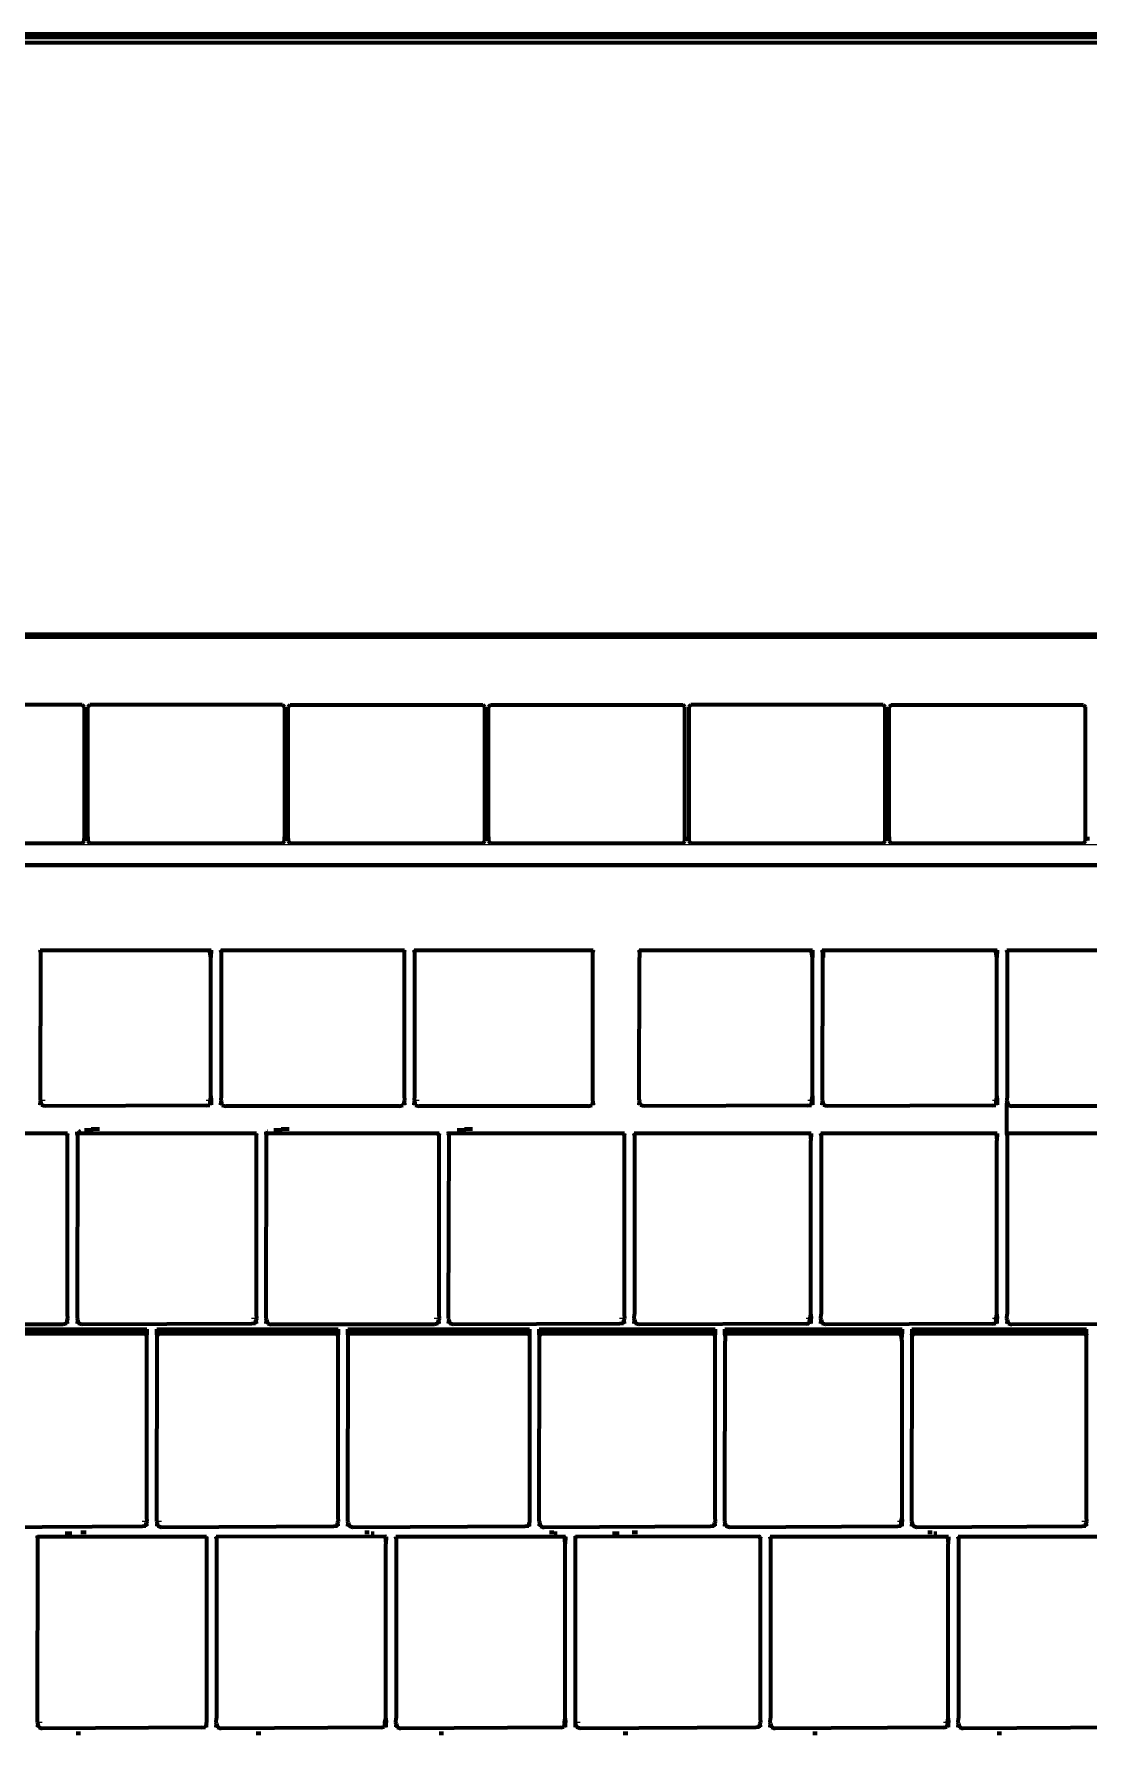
# Model space of a CAD drawing. Header units: millimetres. Extents: x 4307 to 31003, y 2809 to 20009.
# Drawn here: x 11537.2 to 11611.5, y 8724.4 to 8844.1 of the extents above; entities that cross this region are included whole.
import ezdxf

# ---------------------------------------------------------------- set-up
doc = ezdxf.new("R2010")
doc.units = ezdxf.units.MM
doc.layers.add('ProfileEdges', color=7, linetype='Continuous')

msp = doc.modelspace()

# ---------------------------------------------------------------- linework, layer by layer
for p, q in [((11672.2, 8786.99), (11470.43, 8786.99)), ((11470.43, 8785.66), (11672.2, 8785.66)), ((11537.66, 8768.98), (11538, 8768.98)), ((11537.74, 8768.64), (11537.66, 8768.65)), ((11549.36, 8768.61), (11537.74, 8768.64)), ((11549.36, 8768.98), (11549.65, 8768.98)), ((11549.7, 8768.65), (11549.62, 8768.64)), ((11549.65, 8768.98), (11549.7, 8768.98)), ((11550.39, 8768.98), (11550.48, 8768.98)), ((11550.47, 8768.64), (11550.39, 8768.65)), ((11563.24, 8768.64), (11550.47, 8768.64)), ((11563.33, 8768.65), (11563.24, 8768.64)), ((11564.01, 8768.98), (11564.36, 8768.98)), ((11564.1, 8768.64), (11564.01, 8768.65)), ((11576.56, 8768.64), (11564.1, 8768.64)), ((11576.64, 8768.65), (11576.56, 8768.64)), ((11579.89, 8768.98), (11579.97, 8768.98)), ((11579.97, 8768.64), (11579.89, 8768.65)), ((11591.77, 8768.61), (11579.97, 8768.64)), ((11591.77, 8768.98), (11592.06, 8768.98)), ((11592.11, 8768.65), (11592.02, 8768.64)), ((11592.06, 8768.98), (11592.11, 8768.98)), ((11592.79, 8768.98), (11592.88, 8768.98)), ((11592.88, 8768.64), (11592.79, 8768.65)), ((11604.78, 8768.61), (11592.88, 8768.64)), ((11604.78, 8768.98), (11605.07, 8768.98)), ((11605.12, 8768.65), (11605.03, 8768.64)), ((11605.07, 8768.98), (11605.12, 8768.98)), ((11605.8, 8768.98), (11605.89, 8768.98)), ((11605.8, 8768.65), (11605.89, 8768.64)), ((11605.89, 8768.64), (11617.79, 8768.64)), ((11539.24, 8753.25), (11539.5, 8753.25)), ((11539.58, 8753.58), (11539.5, 8753.58)), ((11539.5, 8753.25), (11539.58, 8753.25)), ((11540.27, 8753.25), (11540.35, 8753.25)), ((11540.35, 8753.25), (11540.61, 8753.25)), ((11552.91, 8753.58), (11552.56, 8753.58)), ((11552.56, 8753.25), (11552.82, 8753.25)), ((11552.82, 8753.25), (11552.91, 8753.25)), ((11553.68, 8753.58), (11553.59, 8753.58)), ((11553.59, 8753.25), (11553.68, 8753.25)), ((11553.68, 8753.25), (11553.93, 8753.25)), ((11565.77, 8753.58), (11565.43, 8753.58)), ((11565.43, 8753.25), (11565.68, 8753.25)), ((11565.68, 8753.25), (11565.77, 8753.25)), ((11566.54, 8753.58), (11566.45, 8753.58)), ((11566.45, 8753.25), (11566.54, 8753.25)), ((11566.54, 8753.25), (11566.8, 8753.25)), ((11578.84, 8753.58), (11578.5, 8753.58)), ((11578.5, 8753.25), (11578.76, 8753.25)), ((11578.76, 8753.25), (11578.84, 8753.25)), ((11579.61, 8753.58), (11579.53, 8753.58)), ((11579.53, 8753.25), (11579.61, 8753.25)), ((11579.61, 8753.25), (11579.87, 8753.25)), ((11591.93, 8753.58), (11591.66, 8753.58)), ((11591.66, 8753.25), (11591.81, 8753.25)), ((11591.87, 8753.26), (11592, 8753.25)), ((11592, 8753.58), (11591.93, 8753.58)), ((11592.69, 8753.25), (11592.77, 8753.25)), ((11592.77, 8753.25), (11593.03, 8753.25)), ((11605.05, 8753.58), (11604.78, 8753.58)), ((11604.78, 8753.25), (11604.93, 8753.25)), ((11604.99, 8753.26), (11605.12, 8753.25)), ((11605.12, 8753.58), (11605.05, 8753.58)), ((11605.89, 8753.58), (11605.8, 8753.58)), ((11605.8, 8753.25), (11605.89, 8753.25)), ((11605.89, 8753.25), (11606.15, 8753.25)), ((11533.18, 8738.96), (11544.84, 8738.92)), ((11545.09, 8739.29), (11544.84, 8739.29)), ((11545.09, 8738.96), (11545.18, 8738.96)), ((11546.21, 8739.29), (11545.87, 8739.29)), ((11545.87, 8738.96), (11545.95, 8738.96)), ((11545.95, 8738.96), (11558.32, 8738.92)), ((11558.66, 8739.29), (11558.58, 8739.29)), ((11558.58, 8738.96), (11558.66, 8738.96)), ((11559.43, 8739.29), (11559.35, 8739.29)), ((11559.35, 8738.96), (11559.43, 8738.96)), ((11559.43, 8738.96), (11571.81, 8738.92)), ((11572.16, 8739.29), (11572.07, 8739.29)), ((11572.07, 8738.96), (11572.16, 8738.96)), ((11572.93, 8739.29), (11572.84, 8739.29)), ((11572.84, 8738.96), (11572.93, 8738.96)), ((11572.93, 8738.96), (11584.89, 8738.92)), ((11585.23, 8739.29), (11585.14, 8739.29)), ((11585.14, 8738.96), (11585.23, 8738.96)), ((11586, 8739.29), (11585.92, 8739.29)), ((11585.92, 8738.96), (11586, 8738.96)), ((11586, 8738.96), (11598.08, 8738.92)), ((11598.33, 8739.29), (11598.08, 8739.29)), ((11598.42, 8739.29), (11598.33, 8739.29)), ((11598.33, 8738.96), (11598.42, 8738.96)), ((11599.19, 8739.29), (11599.1, 8739.29)), ((11599.1, 8738.96), (11599.19, 8738.96)), ((11599.19, 8738.96), (11611.08, 8738.92)), ((11611.42, 8739.29), (11611.08, 8739.29)), ((11611.34, 8738.96), (11611.42, 8738.96)), ((11537.8, 8725.12), (11537.46, 8725.12)), ((11537.46, 8724.79), (11537.55, 8724.79)), ((11537.55, 8724.79), (11549.04, 8724.75)), ((11549.39, 8725.12), (11549.3, 8725.12)), ((11549.3, 8724.79), (11549.39, 8724.79)), ((11550.07, 8724.79), (11550.16, 8724.79)), ((11550.16, 8724.79), (11561.7, 8724.75)), ((11561.91, 8724.8), (11562.04, 8724.79)), ((11562.04, 8725.12), (11561.95, 8725.12)), ((11562.81, 8725.12), (11562.73, 8725.12)), ((11562.73, 8724.79), (11562.81, 8724.79)), ((11562.81, 8724.79), (11574.35, 8724.75)), ((11574.56, 8724.8), (11574.69, 8724.79)), ((11574.69, 8725.12), (11574.61, 8725.12)), ((11575.72, 8725.12), (11575.38, 8725.12)), ((11575.38, 8724.79), (11575.46, 8724.79)), ((11575.46, 8724.79), (11588.1, 8724.75)), ((11588.44, 8725.12), (11588.35, 8725.12)), ((11588.35, 8724.79), (11588.44, 8724.79)), ((11589.21, 8725.12), (11589.12, 8725.12)), ((11589.12, 8724.79), (11589.21, 8724.79)), ((11589.21, 8724.79), (11601.34, 8724.75)), ((11601.61, 8725.12), (11601.34, 8725.12)), ((11601.56, 8724.8), (11601.68, 8724.79)), ((11601.68, 8725.12), (11601.61, 8725.12)), ((11602.46, 8725.12), (11602.37, 8725.12)), ((11602.37, 8724.79), (11602.46, 8724.79)), ((11602.46, 8724.79), (11614.06, 8724.75))]:
    msp.add_line(p, q)
at = {"layer": 'ProfileEdges', "lineweight": 211}
for p, q in [((11892.46, 8844.14), (11425.7, 8844.13)), ((11910.81, 8843.51), (11425.77, 8843.51)), ((11444.14, 8843.91), (11892.44, 8843.91)), ((11438.2, 8801.63), (11737.4, 8801.64)), ((11737.25, 8801.81), (11438.37, 8801.81)), ((11540.61, 8796.84), (11527.04, 8796.84)), ((11540.61, 8796.84), (11540.75, 8796.7)), ((11540.75, 8796.7), (11540.75, 8787.42)), ((11541.16, 8796.84), (11541.02, 8796.7)), ((11541.02, 8787.42), (11541.02, 8796.7)), ((11554.73, 8796.84), (11541.16, 8796.84)), ((11554.87, 8796.7), (11554.73, 8796.84)), ((11554.87, 8796.7), (11554.87, 8787.42)), ((11555.28, 8796.84), (11555.14, 8796.7)), ((11555.14, 8787.42), (11555.14, 8796.7)), ((11555.28, 8796.84), (11568.85, 8796.84)), ((11568.99, 8796.7), (11568.85, 8796.84)), ((11568.99, 8787.42), (11568.99, 8796.7)), ((11569.26, 8796.7), (11569.4, 8796.84)), ((11569.26, 8787.42), (11569.26, 8796.7)), ((11569.4, 8796.84), (11582.97, 8796.84)), ((11583.11, 8796.7), (11582.97, 8796.84)), ((11583.11, 8787.42), (11583.11, 8796.7)), ((11583.52, 8796.84), (11583.38, 8796.7)), ((11583.38, 8796.7), (11583.38, 8787.42)), ((11597.09, 8796.84), (11583.52, 8796.84)), ((11597.09, 8796.84), (11597.23, 8796.7)), ((11597.23, 8787.42), (11597.23, 8796.7)), ((11597.64, 8796.82), (11597.5, 8796.7)), ((11597.5, 8787.42), (11597.5, 8796.7)), ((11611.21, 8796.82), (11597.64, 8796.82)), ((11611.21, 8796.82), (11611.35, 8796.7)), ((11611.35, 8787.42), (11611.35, 8796.7)), ((11527.04, 8787.09), (11540.61, 8787.09)), ((11540.61, 8787.09), (11540.75, 8787.24)), ((11540.75, 8787.42), (11541.02, 8787.42)), ((11540.75, 8787.24), (11540.75, 8787.42)), ((11541.02, 8787.42), (11541.16, 8787.42)), ((11541.02, 8787.42), (11541.02, 8787.24)), ((11541.02, 8787.24), (11541.16, 8787.09)), ((11541.16, 8787.09), (11554.73, 8787.09)), ((11554.73, 8787.42), (11554.87, 8787.42)), ((11554.73, 8787.09), (11554.87, 8787.24)), ((11554.87, 8787.42), (11555.14, 8787.42)), ((11554.87, 8787.24), (11554.87, 8787.42)), ((11555.14, 8787.42), (11555.14, 8787.24)), ((11555.28, 8787.09), (11555.14, 8787.24)), ((11555.28, 8787.09), (11568.85, 8787.09)), ((11568.85, 8787.42), (11568.99, 8787.42)), ((11568.85, 8787.09), (11568.99, 8787.24)), ((11568.99, 8787.24), (11568.99, 8787.42)), ((11568.99, 8787.42), (11569.26, 8787.42)), ((11569.26, 8787.24), (11569.26, 8787.42)), ((11569.26, 8787.42), (11569.4, 8787.42)), ((11569.26, 8787.24), (11569.4, 8787.09)), ((11569.4, 8787.09), (11582.97, 8787.09)), ((11582.97, 8787.42), (11583.11, 8787.42)), ((11582.97, 8787.09), (11583.11, 8787.24)), ((11583.11, 8787.24), (11583.11, 8787.42)), ((11583.11, 8787.42), (11583.38, 8787.42)), ((11583.38, 8787.24), (11583.38, 8787.42)), ((11583.38, 8787.42), (11583.52, 8787.42)), ((11583.52, 8787.09), (11583.38, 8787.24)), ((11583.52, 8787.09), (11597.09, 8787.09)), ((11597.09, 8787.42), (11597.23, 8787.42)), ((11597.09, 8787.09), (11597.23, 8787.24)), ((11597.23, 8787.24), (11597.23, 8787.42)), ((11597.23, 8787.42), (11597.5, 8787.42)), ((11597.5, 8787.42), (11597.5, 8787.24)), ((11597.5, 8787.42), (11597.64, 8787.42)), ((11597.64, 8787.09), (11597.5, 8787.24)), ((11597.64, 8787.09), (11611.21, 8787.09)), ((11611.21, 8787.42), (11611.35, 8787.42)), ((11611.21, 8787.09), (11611.35, 8787.24)), ((11611.35, 8787.24), (11611.35, 8787.42)), ((11611.35, 8787.42), (11611.62, 8787.42)), ((11672.2, 8785.53), (11470.43, 8785.53)), ((11537.66, 8779.55), (11537.71, 8779.55)), ((11537.68, 8779.43), (11537.66, 8779.55)), ((11537.68, 8779.43), (11537.66, 8768.98)), ((11537.68, 8779.43), (11537.71, 8779.55)), ((11537.71, 8779.55), (11549.6, 8779.55)), ((11549.6, 8779.55), (11549.62, 8779.45)), ((11549.6, 8779.55), (11549.7, 8779.55)), ((11549.68, 8779.05), (11549.62, 8779.45)), ((11549.7, 8779.55), (11549.68, 8779.05)), ((11550.39, 8779.55), (11550.46, 8779.55)), ((11550.41, 8779.43), (11550.39, 8779.55)), ((11550.46, 8779.55), (11550.41, 8779.43)), ((11550.41, 8779.43), (11550.41, 8769.28)), ((11550.46, 8779.55), (11563.28, 8779.55)), ((11563.28, 8779.55), (11563.31, 8779.43)), ((11563.28, 8779.55), (11563.33, 8779.55)), ((11563.33, 8779.55), (11563.31, 8779.43)), ((11563.31, 8779.43), (11563.31, 8769.28)), ((11564.01, 8779.55), (11564.09, 8779.55)), ((11564.04, 8779.43), (11564.01, 8779.55)), ((11564.09, 8779.55), (11564.04, 8779.43)), ((11564.04, 8779.43), (11564.04, 8769.28)), ((11564.09, 8779.55), (11576.59, 8779.55)), ((11576.59, 8779.55), (11576.62, 8779.43)), ((11576.59, 8779.55), (11576.64, 8779.55)), ((11576.64, 8779.55), (11576.62, 8779.43)), ((11576.62, 8768.91), (11576.62, 8779.43)), ((11579.89, 8779.55), (11579.94, 8779.55)), ((11579.91, 8779.43), (11579.89, 8779.55)), ((11579.94, 8779.55), (11579.91, 8779.43)), ((11579.91, 8779.43), (11579.91, 8779.05)), ((11579.94, 8779.55), (11592, 8779.55)), ((11592, 8779.55), (11592.02, 8779.45)), ((11592, 8779.55), (11592.11, 8779.55)), ((11592.09, 8779.05), (11592.02, 8779.45)), ((11592.11, 8779.55), (11592.09, 8779.05)), ((11592.81, 8779.43), (11592.79, 8779.55)), ((11592.79, 8779.55), (11592.84, 8779.55)), ((11592.81, 8779.43), (11592.79, 8768.98)), ((11592.84, 8779.55), (11592.81, 8779.43)), ((11592.84, 8779.55), (11592.88, 8779.55)), ((11592.88, 8779.55), (11605.01, 8779.55)), ((11592.88, 8779.04), (11592.88, 8779.55)), ((11605.01, 8779.55), (11605.03, 8779.45)), ((11605.01, 8779.55), (11605.12, 8779.55)), ((11605.1, 8779.05), (11605.03, 8779.45)), ((11605.12, 8779.55), (11605.1, 8779.05)), ((11605.8, 8779.55), (11605.85, 8779.55)), ((11605.83, 8779.43), (11605.8, 8779.55)), ((11605.85, 8779.55), (11605.83, 8779.43)), ((11605.83, 8779.43), (11605.83, 8769.28)), ((11605.85, 8779.55), (11617.77, 8779.55)), ((11549.68, 8769.28), (11549.68, 8779.05)), ((11579.89, 8768.98), (11579.91, 8779.05)), ((11592.09, 8769.28), (11592.09, 8779.05)), ((11605.1, 8769.28), (11605.1, 8779.05)), ((11537.66, 8768.98), (11537.68, 8768.91)), ((11537.66, 8768.65), (11537.68, 8768.91)), ((11537.68, 8768.91), (11537.74, 8768.64)), ((11538, 8768.55), (11537.74, 8768.64)), ((11549.36, 8768.61), (11538, 8768.55)), ((11549.36, 8768.61), (11549.62, 8768.64)), ((11549.62, 8768.64), (11549.65, 8768.98)), ((11549.65, 8768.98), (11549.68, 8769.28)), ((11549.68, 8769.28), (11549.7, 8768.98)), ((11549.7, 8768.98), (11549.7, 8768.65)), ((11550.41, 8769.28), (11550.39, 8768.98)), ((11550.39, 8768.98), (11550.41, 8768.91)), ((11550.39, 8768.65), (11550.41, 8768.91)), ((11550.41, 8768.91), (11550.47, 8768.64)), ((11550.47, 8768.64), (11550.73, 8768.55)), ((11562.99, 8768.55), (11550.73, 8768.55)), ((11562.99, 8768.55), (11563.24, 8768.64)), ((11563.31, 8768.91), (11563.24, 8768.64)), ((11563.31, 8769.28), (11563.33, 8768.98)), ((11563.33, 8768.98), (11563.31, 8768.91)), ((11563.31, 8768.91), (11563.33, 8768.65)), ((11564.04, 8769.28), (11564.01, 8768.98)), ((11564.01, 8768.98), (11564.04, 8768.91)), ((11564.01, 8768.65), (11564.04, 8768.91)), ((11564.04, 8768.91), (11564.1, 8768.64)), ((11564.1, 8768.64), (11564.36, 8768.55)), ((11576.3, 8768.55), (11564.36, 8768.55)), ((11576.3, 8768.55), (11576.56, 8768.64)), ((11576.62, 8768.91), (11576.56, 8768.64)), ((11576.62, 8768.91), (11576.64, 8768.65)), ((11579.89, 8768.98), (11579.91, 8768.91)), ((11579.89, 8768.65), (11579.91, 8768.91)), ((11579.97, 8768.64), (11579.91, 8768.91)), ((11580.23, 8768.55), (11579.97, 8768.64)), ((11591.77, 8768.61), (11580.23, 8768.55)), ((11591.77, 8768.61), (11592.02, 8768.64)), ((11592.02, 8768.64), (11592.06, 8768.98)), ((11592.06, 8768.98), (11592.09, 8769.28)), ((11592.09, 8769.28), (11592.11, 8768.98)), ((11592.11, 8768.98), (11592.11, 8768.65)), ((11592.79, 8768.98), (11592.81, 8768.91)), ((11592.79, 8768.65), (11592.81, 8768.91)), ((11592.81, 8768.91), (11592.88, 8768.64)), ((11593.14, 8768.55), (11592.88, 8768.64)), ((11604.78, 8768.61), (11593.14, 8768.55)), ((11604.78, 8768.61), (11605.03, 8768.64)), ((11605.03, 8768.64), (11605.07, 8768.98)), ((11605.07, 8768.98), (11605.1, 8769.28)), ((11605.1, 8769.28), (11605.12, 8768.98)), ((11605.12, 8768.98), (11605.12, 8768.65)), ((11605.83, 8769.28), (11605.8, 8768.98)), ((11605.83, 8768.91), (11605.8, 8768.98)), ((11605.8, 8768.65), (11605.83, 8768.91)), ((11605.8, 8766.63), (11605.8, 8768.65)), ((11605.83, 8768.91), (11605.89, 8768.64)), ((11605.89, 8768.64), (11606.15, 8768.55)), ((11617.54, 8768.55), (11606.15, 8768.55)), ((11539.53, 8766.63), (11527.31, 8766.63)), ((11539.56, 8766.51), (11539.53, 8766.63)), ((11539.58, 8766.63), (11539.53, 8766.63)), ((11539.58, 8766.63), (11539.56, 8766.51)), ((11539.56, 8766.51), (11539.56, 8753.89)), ((11540.27, 8766.63), (11540.27, 8766.76)), ((11540.34, 8766.63), (11540.27, 8766.63)), ((11540.29, 8766.51), (11540.27, 8766.63)), ((11540.29, 8766.51), (11540.27, 8753.58)), ((11540.34, 8766.63), (11540.29, 8766.51)), ((11540.4, 8766.76), (11540.34, 8766.63)), ((11552.86, 8766.63), (11540.34, 8766.63)), ((11540.51, 8766.81), (11540.4, 8766.76)), ((11541.38, 8766.86), (11540.77, 8766.86)), ((11541.26, 8766.96), (11541.83, 8766.96)), ((11552.86, 8766.63), (11552.89, 8766.51)), ((11552.91, 8766.63), (11552.86, 8766.63)), ((11552.91, 8766.63), (11552.89, 8766.51)), ((11552.89, 8766.51), (11552.89, 8753.89)), ((11553.59, 8766.63), (11553.59, 8766.76)), ((11553.64, 8766.63), (11553.59, 8766.63)), ((11553.61, 8766.51), (11553.59, 8766.63)), ((11553.59, 8753.58), (11553.61, 8766.51)), ((11553.64, 8766.63), (11553.61, 8766.51)), ((11553.68, 8766.77), (11553.64, 8766.63)), ((11565.72, 8766.63), (11553.64, 8766.63)), ((11553.7, 8766.78), (11553.68, 8766.77)), ((11554.72, 8766.86), (11554.12, 8766.86)), ((11554.64, 8766.96), (11555.21, 8766.96)), ((11565.75, 8766.51), (11565.72, 8766.63)), ((11565.77, 8766.63), (11565.72, 8766.63)), ((11565.77, 8766.63), (11565.75, 8766.51)), ((11565.75, 8766.51), (11565.75, 8753.89)), ((11566.45, 8766.63), (11566.45, 8766.75)), ((11566.5, 8766.63), (11566.45, 8766.63)), ((11566.48, 8766.51), (11566.45, 8766.63)), ((11566.45, 8753.58), (11566.48, 8766.51)), ((11566.48, 8766.51), (11566.5, 8766.63)), ((11566.5, 8766.63), (11566.54, 8766.77)), ((11578.79, 8766.63), (11566.5, 8766.63)), ((11567.65, 8766.86), (11567.04, 8766.86)), ((11567.57, 8766.96), (11568.14, 8766.96)), ((11578.82, 8766.51), (11578.79, 8766.63)), ((11578.84, 8766.63), (11578.79, 8766.63)), ((11578.84, 8766.63), (11578.82, 8766.51)), ((11578.82, 8766.51), (11578.82, 8753.89)), ((11579.6, 8766.63), (11579.53, 8766.63)), ((11579.55, 8766.51), (11579.53, 8766.63)), ((11579.6, 8766.63), (11579.55, 8766.51)), ((11579.55, 8766.51), (11579.55, 8753.89)), ((11591.93, 8766.64), (11579.6, 8766.63)), ((11591.93, 8766.64), (11591.98, 8766.13)), ((11592, 8766.63), (11591.93, 8766.64)), ((11592, 8766.63), (11591.98, 8766.13)), ((11591.98, 8753.89), (11591.98, 8766.13)), ((11592.76, 8766.63), (11592.69, 8766.63)), ((11592.71, 8766.51), (11592.69, 8766.63)), ((11592.76, 8766.63), (11592.71, 8766.51)), ((11592.71, 8766.51), (11592.71, 8753.89)), ((11605.05, 8766.64), (11592.76, 8766.63)), ((11605.05, 8766.64), (11605.1, 8766.13)), ((11605.12, 8766.63), (11605.05, 8766.64)), ((11605.12, 8766.63), (11605.1, 8766.13)), ((11605.1, 8753.89), (11605.1, 8766.13)), ((11605.88, 8766.63), (11605.8, 8766.63)), ((11605.83, 8766.51), (11605.8, 8766.63)), ((11605.88, 8766.63), (11605.83, 8766.51)), ((11605.83, 8766.51), (11605.83, 8753.89)), ((11617.81, 8766.64), (11605.88, 8766.63)), ((11539.24, 8753.16), (11527.6, 8753.16)), ((11539.5, 8753.25), (11539.24, 8753.16)), ((11539.56, 8753.51), (11539.5, 8753.25)), ((11539.56, 8753.89), (11539.58, 8753.58)), ((11539.58, 8753.58), (11539.56, 8753.51)), ((11539.58, 8753.25), (11539.56, 8753.51)), ((11540.27, 8753.58), (11540.29, 8753.51)), ((11540.29, 8753.51), (11540.27, 8753.25)), ((11540.29, 8753.51), (11540.35, 8753.25)), ((11540.61, 8753.16), (11540.35, 8753.25)), ((11552.56, 8753.21), (11540.61, 8753.16)), ((11552.82, 8753.25), (11552.56, 8753.21)), ((11552.82, 8753.25), (11552.89, 8753.51)), ((11552.89, 8753.89), (11552.91, 8753.58)), ((11552.91, 8753.58), (11552.89, 8753.51)), ((11552.91, 8753.25), (11552.89, 8753.51)), ((11553.61, 8753.51), (11553.59, 8753.58)), ((11553.59, 8753.25), (11553.61, 8753.51)), ((11553.61, 8753.51), (11553.68, 8753.25)), ((11553.68, 8753.25), (11553.93, 8753.16)), ((11565.43, 8753.16), (11553.93, 8753.16)), ((11565.68, 8753.25), (11565.43, 8753.16)), ((11565.68, 8753.25), (11565.75, 8753.51)), ((11565.75, 8753.89), (11565.77, 8753.58)), ((11565.77, 8753.58), (11565.75, 8753.51)), ((11565.77, 8753.25), (11565.75, 8753.51)), ((11566.48, 8753.51), (11566.45, 8753.58)), ((11566.45, 8753.25), (11566.48, 8753.51)), ((11566.54, 8753.25), (11566.48, 8753.51)), ((11566.8, 8753.16), (11566.54, 8753.25)), ((11578.5, 8753.21), (11566.8, 8753.16)), ((11578.76, 8753.25), (11578.5, 8753.21)), ((11578.76, 8753.25), (11578.82, 8753.51)), ((11578.82, 8753.89), (11578.84, 8753.58)), ((11578.82, 8753.51), (11578.84, 8753.58)), ((11578.84, 8753.25), (11578.82, 8753.51)), ((11579.53, 8753.58), (11579.55, 8753.89)), ((11579.55, 8753.51), (11579.53, 8753.58)), ((11579.53, 8753.25), (11579.55, 8753.51)), ((11579.55, 8753.51), (11579.61, 8753.25)), ((11579.87, 8753.16), (11579.61, 8753.25)), ((11591.66, 8753.21), (11579.87, 8753.16)), ((11591.66, 8753.21), (11591.81, 8753.25)), ((11591.81, 8753.25), (11591.87, 8753.26)), ((11591.87, 8753.26), (11591.92, 8753.49)), ((11591.92, 8753.49), (11591.93, 8753.58)), ((11591.93, 8753.58), (11591.98, 8753.89)), ((11591.98, 8753.89), (11592, 8753.58)), ((11592, 8753.25), (11592, 8753.58)), ((11592.69, 8753.58), (11592.71, 8753.89)), ((11592.71, 8753.51), (11592.69, 8753.58)), ((11592.69, 8753.25), (11592.71, 8753.51)), ((11592.71, 8753.51), (11592.77, 8753.25)), ((11593.03, 8753.16), (11592.77, 8753.25)), ((11604.78, 8753.21), (11593.03, 8753.16)), ((11604.78, 8753.21), (11604.93, 8753.25)), ((11604.93, 8753.25), (11604.99, 8753.26)), ((11605.03, 8753.49), (11604.99, 8753.26)), ((11605.03, 8753.49), (11605.05, 8753.58)), ((11605.05, 8753.58), (11605.1, 8753.89)), ((11605.1, 8753.89), (11605.12, 8753.58)), ((11605.12, 8753.25), (11605.12, 8753.58)), ((11605.8, 8753.58), (11605.83, 8753.89)), ((11605.83, 8753.51), (11605.8, 8753.58)), ((11605.83, 8753.51), (11605.8, 8753.25)), ((11605.83, 8753.51), (11605.89, 8753.25)), ((11605.89, 8753.25), (11606.15, 8753.16)), ((11617.54, 8753.21), (11606.15, 8753.16)), ((11533.09, 8752.83), (11545.18, 8752.83)), ((11545.13, 8752.5), (11533.17, 8752.5)), ((11544.84, 8752.73), (11533.44, 8752.73)), ((11545.09, 8752.64), (11544.84, 8752.73)), ((11545.13, 8752.5), (11545.09, 8752.64)), ((11545.18, 8752.5), (11545.13, 8752.5)), ((11545.16, 8752.38), (11545.13, 8752.5)), ((11545.18, 8752.5), (11545.16, 8752.38)), ((11545.16, 8752.38), (11545.16, 8739.59)), ((11545.18, 8752.83), (11545.18, 8752.5)), ((11545.87, 8752.83), (11558.66, 8752.83)), ((11545.87, 8752.5), (11545.87, 8752.83)), ((11545.94, 8752.5), (11545.87, 8752.5)), ((11545.89, 8752.38), (11545.87, 8752.5)), ((11545.87, 8739.29), (11545.89, 8752.38)), ((11545.94, 8752.5), (11545.89, 8752.38)), ((11545.99, 8752.63), (11545.94, 8752.5)), ((11558.61, 8752.5), (11545.94, 8752.5)), ((11546.21, 8752.73), (11545.99, 8752.63)), ((11558.32, 8752.73), (11546.21, 8752.73)), ((11558.58, 8752.64), (11558.32, 8752.73)), ((11558.61, 8752.5), (11558.58, 8752.64)), ((11558.66, 8752.5), (11558.61, 8752.5)), ((11558.64, 8752.38), (11558.61, 8752.5)), ((11558.66, 8752.5), (11558.64, 8752.38)), ((11558.64, 8752.38), (11558.64, 8739.59)), ((11558.66, 8752.83), (11558.66, 8752.5)), ((11559.35, 8752.83), (11572.16, 8752.83)), ((11559.35, 8752.5), (11559.35, 8752.83)), ((11559.4, 8752.5), (11559.35, 8752.5)), ((11559.37, 8752.38), (11559.35, 8752.5)), ((11559.35, 8739.29), (11559.37, 8752.38)), ((11559.37, 8752.38), (11559.4, 8752.5)), ((11559.4, 8752.5), (11559.43, 8752.64)), ((11572.11, 8752.5), (11559.4, 8752.5)), ((11559.43, 8752.64), (11559.69, 8752.73)), ((11571.81, 8752.73), (11559.69, 8752.73)), ((11572.07, 8752.64), (11571.81, 8752.73)), ((11572.07, 8752.64), (11572.11, 8752.5)), ((11572.16, 8752.5), (11572.11, 8752.5)), ((11572.11, 8752.5), (11572.14, 8752.38)), ((11572.16, 8752.5), (11572.14, 8752.38)), ((11572.14, 8752.38), (11572.14, 8739.59)), ((11572.16, 8752.83), (11572.16, 8752.5)), ((11572.84, 8752.83), (11585.23, 8752.83)), ((11572.84, 8752.5), (11572.84, 8752.83)), ((11572.91, 8752.5), (11572.84, 8752.5)), ((11572.86, 8752.38), (11572.84, 8752.5)), ((11572.84, 8739.29), (11572.86, 8752.38)), ((11572.91, 8752.5), (11572.86, 8752.38)), ((11572.97, 8752.63), (11572.91, 8752.5)), ((11585.18, 8752.5), (11572.91, 8752.5)), ((11573.18, 8752.73), (11572.97, 8752.63)), ((11584.89, 8752.73), (11573.18, 8752.73)), ((11585.14, 8752.64), (11584.89, 8752.73)), ((11585.18, 8752.5), (11585.14, 8752.64)), ((11585.23, 8752.5), (11585.18, 8752.5)), ((11585.21, 8752.38), (11585.18, 8752.5)), ((11585.23, 8752.5), (11585.21, 8752.38)), ((11585.21, 8752.38), (11585.21, 8739.59)), ((11585.23, 8752.83), (11585.23, 8752.5)), ((11585.92, 8752.83), (11598.42, 8752.83)), ((11585.92, 8752.5), (11585.92, 8752.83)), ((11585.97, 8752.5), (11585.92, 8752.5)), ((11585.94, 8752.38), (11585.92, 8752.5)), ((11585.92, 8739.29), (11585.94, 8752)), ((11585.97, 8752.5), (11585.94, 8752.38)), ((11585.94, 8752.38), (11585.94, 8752)), ((11586, 8752.64), (11585.97, 8752.5)), ((11598.31, 8752.5), (11585.97, 8752.5)), ((11586.26, 8752.73), (11586, 8752.64)), ((11598.08, 8752.68), (11586.26, 8752.73)), ((11598.29, 8752.63), (11598.08, 8752.68)), ((11598.31, 8752.5), (11598.29, 8752.63)), ((11598.42, 8752.5), (11598.31, 8752.5)), ((11598.33, 8752.4), (11598.31, 8752.5)), ((11598.33, 8752.4), (11598.4, 8752)), ((11598.4, 8752), (11598.42, 8752.5)), ((11598.4, 8752), (11598.4, 8739.59)), ((11598.42, 8752.83), (11598.42, 8752.5)), ((11599.1, 8752.83), (11599.1, 8752.5)), ((11599.1, 8752.83), (11611.42, 8752.83)), ((11599.13, 8752.38), (11599.1, 8752.5)), ((11599.18, 8752.5), (11599.1, 8752.5)), ((11599.1, 8739.29), (11599.13, 8752.38)), ((11599.18, 8752.5), (11599.13, 8752.38)), ((11599.23, 8752.63), (11599.18, 8752.5)), ((11611.37, 8752.5), (11599.18, 8752.5)), ((11599.45, 8752.73), (11599.23, 8752.63)), ((11611.08, 8752.73), (11599.45, 8752.73)), ((11611.08, 8752.73), (11611.34, 8752.64)), ((11611.37, 8752.5), (11611.34, 8752.64)), ((11611.42, 8752.5), (11611.37, 8752.5)), ((11611.4, 8752.38), (11611.37, 8752.5)), ((11611.42, 8752.5), (11611.4, 8752.38)), ((11611.4, 8752.38), (11611.4, 8739.59)), ((11611.42, 8752.5), (11611.42, 8752.83)), ((11544.84, 8738.92), (11533.44, 8738.86)), ((11545.09, 8738.96), (11544.84, 8738.92)), ((11545.09, 8738.96), (11545.16, 8739.22)), ((11545.16, 8739.59), (11545.18, 8739.29)), ((11545.18, 8739.29), (11545.16, 8739.22)), ((11545.18, 8738.96), (11545.16, 8739.22)), ((11545.87, 8739.29), (11545.89, 8739.22)), ((11545.89, 8739.22), (11545.87, 8738.96)), ((11545.95, 8738.96), (11545.89, 8739.22)), ((11546.21, 8738.86), (11545.95, 8738.96)), ((11558.32, 8738.92), (11546.21, 8738.86)), ((11558.58, 8738.96), (11558.32, 8738.92)), ((11558.58, 8738.96), (11558.64, 8739.22)), ((11558.64, 8739.59), (11558.66, 8739.29)), ((11558.64, 8739.22), (11558.66, 8739.29)), ((11558.66, 8738.96), (11558.64, 8739.22)), ((11559.37, 8739.22), (11559.35, 8739.29)), ((11559.35, 8738.96), (11559.37, 8739.22)), ((11559.37, 8739.22), (11559.43, 8738.96)), ((11559.69, 8738.86), (11559.43, 8738.96)), ((11571.81, 8738.92), (11559.69, 8738.86)), ((11572.07, 8738.96), (11571.81, 8738.92)), ((11572.07, 8738.96), (11572.14, 8739.22)), ((11572.14, 8739.59), (11572.16, 8739.29)), ((11572.16, 8739.29), (11572.14, 8739.22)), ((11572.16, 8738.96), (11572.14, 8739.22)), ((11572.84, 8739.29), (11572.86, 8739.22)), ((11572.86, 8739.22), (11572.84, 8738.96)), ((11572.86, 8739.22), (11572.93, 8738.96)), ((11572.93, 8738.96), (11573.18, 8738.86)), ((11584.89, 8738.92), (11573.18, 8738.86)), ((11585.14, 8738.96), (11584.89, 8738.92)), ((11585.14, 8738.96), (11585.21, 8739.22)), ((11585.21, 8739.59), (11585.23, 8739.29)), ((11585.23, 8739.29), (11585.21, 8739.22)), ((11585.23, 8738.96), (11585.21, 8739.22)), ((11585.94, 8739.22), (11585.92, 8739.29)), ((11585.92, 8738.96), (11585.94, 8739.22)), ((11586, 8738.96), (11585.94, 8739.22)), ((11586.26, 8738.86), (11586, 8738.96)), ((11598.08, 8738.92), (11586.26, 8738.86)), ((11598.33, 8738.96), (11598.08, 8738.92)), ((11598.4, 8739.59), (11598.33, 8739.29)), ((11598.33, 8739.29), (11598.33, 8738.96)), ((11598.4, 8739.59), (11598.42, 8739.29)), ((11598.42, 8738.96), (11598.42, 8739.29)), ((11599.13, 8739.22), (11599.1, 8739.29)), ((11599.1, 8738.96), (11599.13, 8739.22)), ((11599.19, 8738.96), (11599.13, 8739.22)), ((11599.45, 8738.86), (11599.19, 8738.96)), ((11611.08, 8738.92), (11599.45, 8738.86)), ((11611.34, 8738.96), (11611.08, 8738.92)), ((11611.34, 8738.96), (11611.4, 8739.22)), ((11611.4, 8739.59), (11611.42, 8739.29)), ((11611.42, 8739.29), (11611.4, 8739.22)), ((11611.42, 8738.96), (11611.4, 8739.22)), ((11537.46, 8738.21), (11537.46, 8738.27)), ((11537.51, 8738.21), (11537.46, 8738.21)), ((11537.48, 8738.09), (11537.46, 8738.21)), ((11537.46, 8725.12), (11537.48, 8738.09)), ((11537.48, 8738.09), (11537.51, 8738.21)), ((11537.51, 8738.21), (11537.53, 8738.27)), ((11549.34, 8738.21), (11537.51, 8738.21)), ((11539.89, 8738.44), (11539.42, 8738.44)), ((11540.52, 8738.54), (11540.9, 8738.54)), ((11549.34, 8738.21), (11549.37, 8738.09)), ((11549.39, 8738.21), (11549.34, 8738.21)), ((11549.39, 8738.21), (11549.37, 8738.09)), ((11549.37, 8738.09), (11549.37, 8725.42)), ((11550.12, 8738.21), (11550.07, 8738.21)), ((11550.09, 8738.09), (11550.07, 8738.21)), ((11550.09, 8738.09), (11550.12, 8738.21)), ((11550.09, 8738.09), (11550.09, 8725.42)), ((11561.97, 8738.23), (11550.12, 8738.21)), ((11560.54, 8738.54), (11560.84, 8738.54)), ((11561.19, 8738.44), (11560.98, 8738.44)), ((11561.97, 8738.23), (11562.02, 8737.71)), ((11562.04, 8738.21), (11561.97, 8738.23)), ((11562.04, 8738.21), (11562.02, 8737.71)), ((11562.02, 8725.42), (11562.02, 8737.71)), ((11562.78, 8738.21), (11562.73, 8738.21)), ((11562.75, 8738.09), (11562.73, 8738.21)), ((11562.75, 8738.09), (11562.78, 8738.21)), ((11562.75, 8738.09), (11562.75, 8725.42)), ((11574.62, 8738.21), (11562.78, 8738.21)), ((11573.56, 8738.54), (11573.87, 8738.54)), ((11574.11, 8738.44), (11573.89, 8738.44)), ((11574.62, 8738.21), (11574.62, 8738.24)), ((11574.69, 8738.21), (11574.62, 8738.21)), ((11574.67, 8737.71), (11574.62, 8738.21)), ((11574.69, 8738.21), (11574.67, 8737.71)), ((11574.67, 8725.42), (11574.67, 8737.71)), ((11575.38, 8738.21), (11575.38, 8738.25)), ((11575.43, 8738.21), (11575.38, 8738.21)), ((11575.4, 8738.09), (11575.38, 8738.21)), ((11575.38, 8725.12), (11575.4, 8738.09)), ((11575.4, 8738.09), (11575.43, 8738.21)), ((11575.43, 8738.21), (11575.44, 8738.26)), ((11588.38, 8738.22), (11575.43, 8738.21)), ((11578.48, 8738.44), (11578.01, 8738.44)), ((11579.38, 8738.54), (11579.76, 8738.54)), ((11588.42, 8738.09), (11588.38, 8738.22)), ((11588.44, 8738.21), (11588.38, 8738.22)), ((11588.44, 8738.21), (11588.42, 8738.09)), ((11588.42, 8738.09), (11588.42, 8725.42)), ((11589.2, 8738.21), (11589.12, 8738.21)), ((11589.14, 8738.09), (11589.12, 8738.21)), ((11589.2, 8738.21), (11589.14, 8738.09)), ((11589.14, 8738.09), (11589.14, 8725.42)), ((11601.61, 8738.21), (11589.2, 8738.21)), ((11600.23, 8738.54), (11600.54, 8738.54)), ((11600.87, 8738.44), (11600.66, 8738.44)), ((11601.61, 8738.21), (11601.66, 8737.71)), ((11601.68, 8738.21), (11601.61, 8738.21)), ((11601.68, 8738.21), (11601.66, 8737.71)), ((11601.66, 8725.42), (11601.66, 8737.71)), ((11602.44, 8738.21), (11602.37, 8738.21)), ((11602.39, 8738.09), (11602.37, 8738.21)), ((11602.44, 8738.21), (11602.39, 8738.09)), ((11602.39, 8738.09), (11602.39, 8725.42)), ((11614.33, 8738.21), (11602.44, 8738.21)), ((11549.37, 8725.42), (11549.39, 8725.12)), ((11550.07, 8725.12), (11550.09, 8725.42)), ((11561.95, 8725.12), (11562.02, 8725.42)), ((11562.02, 8725.42), (11562.04, 8725.12)), ((11562.73, 8725.12), (11562.75, 8725.42)), ((11574.61, 8725.12), (11574.67, 8725.42)), ((11574.67, 8725.42), (11574.69, 8725.12)), ((11588.42, 8725.42), (11588.44, 8725.12)), ((11589.12, 8725.12), (11589.14, 8725.42)), ((11601.61, 8725.12), (11601.66, 8725.42)), ((11601.66, 8725.42), (11601.68, 8725.12)), ((11602.37, 8725.12), (11602.39, 8725.42)), ((11537.46, 8725.12), (11537.48, 8725.05)), ((11537.48, 8725.05), (11537.46, 8724.79)), ((11537.55, 8724.79), (11537.48, 8725.05)), ((11537.55, 8724.79), (11537.8, 8724.69)), ((11549.04, 8724.75), (11537.8, 8724.69)), ((11540.2, 8724.37), (11540.5, 8724.37)), ((11549.04, 8724.75), (11549.3, 8724.79)), ((11549.37, 8725.05), (11549.3, 8724.79)), ((11549.37, 8725.05), (11549.39, 8725.12)), ((11549.39, 8724.79), (11549.37, 8725.05)), ((11550.09, 8725.05), (11550.07, 8725.12)), ((11550.07, 8724.79), (11550.09, 8725.05)), ((11550.09, 8725.05), (11550.16, 8724.79)), ((11550.16, 8724.79), (11550.41, 8724.69)), ((11561.7, 8724.75), (11550.41, 8724.69)), ((11552.89, 8724.37), (11553.2, 8724.37)), ((11561.7, 8724.75), (11561.91, 8724.8)), ((11561.95, 8725.03), (11561.91, 8724.8)), ((11561.95, 8725.03), (11561.95, 8725.12)), ((11562.04, 8724.79), (11562.04, 8725.12)), ((11562.75, 8725.05), (11562.73, 8725.12)), ((11562.75, 8725.05), (11562.73, 8724.79)), ((11562.75, 8725.05), (11562.81, 8724.79)), ((11562.81, 8724.79), (11563.07, 8724.69)), ((11574.35, 8724.75), (11563.07, 8724.69)), ((11565.77, 8724.37), (11566.08, 8724.37)), ((11574.35, 8724.75), (11574.56, 8724.8)), ((11574.61, 8725.03), (11574.56, 8724.8)), ((11574.61, 8725.03), (11574.61, 8725.12)), ((11574.69, 8724.79), (11574.69, 8725.12)), ((11575.4, 8725.05), (11575.38, 8725.12)), ((11575.38, 8724.79), (11575.4, 8725.05)), ((11575.46, 8724.79), (11575.4, 8725.05)), ((11575.72, 8724.69), (11575.46, 8724.79)), ((11588.1, 8724.75), (11575.72, 8724.69)), ((11578.76, 8724.37), (11579.07, 8724.37)), ((11588.35, 8724.79), (11588.1, 8724.75)), ((11588.35, 8724.79), (11588.42, 8725.05)), ((11588.42, 8725.05), (11588.44, 8725.12)), ((11588.44, 8724.79), (11588.42, 8725.05)), ((11589.14, 8725.05), (11589.12, 8725.12)), ((11589.12, 8724.79), (11589.14, 8725.05)), ((11589.14, 8725.05), (11589.21, 8724.79)), ((11589.21, 8724.79), (11589.47, 8724.69)), ((11601.34, 8724.75), (11589.47, 8724.69)), ((11592.13, 8724.37), (11592.43, 8724.37)), ((11601.34, 8724.75), (11601.56, 8724.8)), ((11601.6, 8725.03), (11601.56, 8724.8)), ((11601.6, 8725.03), (11601.61, 8725.12)), ((11601.68, 8724.79), (11601.68, 8725.12)), ((11602.39, 8725.05), (11602.37, 8725.12)), ((11602.37, 8724.79), (11602.39, 8725.05)), ((11602.39, 8725.05), (11602.46, 8724.79)), ((11602.46, 8724.79), (11602.71, 8724.69)), ((11614.06, 8724.75), (11602.71, 8724.69)), ((11605.12, 8724.37), (11605.42, 8724.37))]:
    msp.add_line(p, q, dxfattribs=at)

doc.saveas('drawing.dxf')
